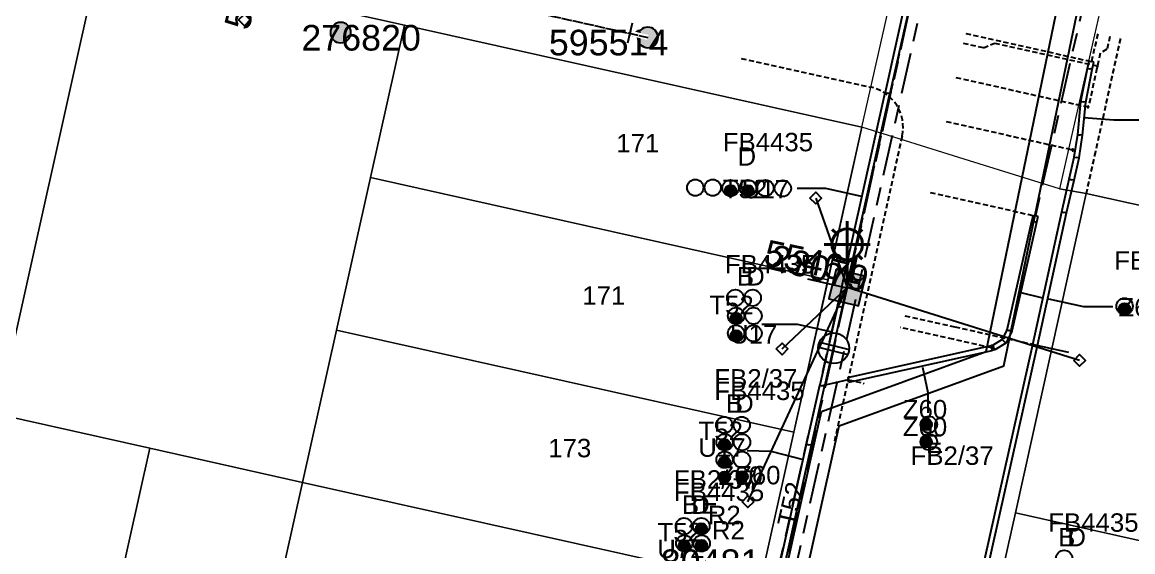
# Model space of a CAD drawing. Header units: metres. Extents: x 311347 to 316656, y 6252667 to 6255486.
# Drawn here: x 314136.4 to 314244.8, y 6254513.5 to 6254565.2 of the extents above; entities that cross this region are included whole.
import ezdxf
from ezdxf.enums import TextEntityAlignment as Align

# ---------------------------------------------------------------- set-up
doc = ezdxf.new("R2010")
doc.units = ezdxf.units.M
for name, pattern in [('Cable Exist OH', [1, 1, 0]), ('Cable Exist UG', [8.2, 4, -1.2, 1.8, -1.2]), ('DASHED', [0.75, 0.5, -0.25])]:
    doc.linetypes.add(name, pattern=pattern)
doc.layers.get('0').update_dxf_attribs({"color": 6})
for name, color, linetype in [('_User_HV_Exist', 7, 'Continuous'), ('Duct_SP_EXT', 7, 'Continuous'), ('Equip_HV_EXT', 7, 'Continuous'), ('Equip_LV_EXT', 7, 'Continuous'), ('Equip_SP_SL_EXT', 7, 'Continuous'), ('Mains_HV_EXT', 7, 'Continuous'), ('Mains_LV_EXT', 7, 'Continuous'), ('Mains_SL_EXT', 7, 'Continuous'), ('Services_SP_EXT', 7, 'Continuous'), ('SupportsOH_SP_TR_HV_LV_SL_EXT', 7, 'Continuous'), ('SupportsUG_SP_LV_SL_EXT', 7, 'Continuous'), ('Trench_SP_EXT', 7, 'Continuous')]:
    doc.layers.add(name, color=color, linetype=linetype)
for name, color, linetype, lineweight in [('Cadastre Buildings_SP_EXT', 9, 'Continuous', 5), ('Cadastre Land Parcels_SP_EXT', 9, 'Continuous', 5), ('Cadastre Roads_SP_EXT', 7, 'Continuous', 5)]:
    doc.layers.add(name, color=color, linetype=linetype, lineweight=lineweight)
doc.layers.add('UNKNOWN_FEATURES', color=1, linetype='DASHED', plot=False)
doc.styles.add('COLUMN_LABEL', font='arial.ttf')
doc.styles.add('iecARIAL', font='arial.ttf', dxfattribs={"height": 2})
doc.styles.add('POLE_LABEL', font='arial.ttf')
doc.styles.get("Standard").update_dxf_attribs({"font": 'arial.ttf'})
doc.styles.add('SWITCH_LABEL', font='arial.ttf', dxfattribs={"height": 2.5})
doc.linetypes.add('Cable P UG', pattern='A,6,-0.5,["P",Standard,S=1.7,R=0,X=0.5,Y=-1],-2.9', length=9.4)

# ---------------------------------------------------------------- blocks, each defined once
blk = doc.blocks.new('COLUMN_EXT')
blk.add_hatch(color=256).paths.add_polyline_path([(-1.49, 1.48), (-1.49, -1.49), (1.48, -1.49), (1.48, 1.48)])
blk.add_lwpolyline([(-1.49, -1.49), (1.48, -1.49), (1.48, 1.48), (-1.49, 1.48)], close=True)
for tag, height, style, flags, p in [('ASSET_NUM', 2.5, 'COLUMN_LABEL', 8, (2, 2)), ('STRUCTURE_PLANT_NUMBER', 0.2, 'POLE_LABEL', 9, (1.81, 0.03)), ('STREET_CODE', 0.2, 'COLUMN_LABEL', 9, (1.81, -0.2))]:
    blk.add_attdef(tag, text='', height=height, dxfattribs=dict(style=style, flags=flags)).set_placement(p, align=Align.MIDDLE_LEFT)
at = {"flags": 9}
for tag, p in [('COLUMN_TYPE', (1.81, -0.4)), ('OWNED_BY', (1.81, -0.6)), ('STATE', (1.81, -0.8)), ('USAGE', (1.81, -1)), ('STREETNAME', (1.81, -1.6)), ('SUBURB', (1.81, -1.8)), ('LEGEND', (1.81, -1.2)), ('LOCATION', (1.81, -1.4)), ('NOTES', (1.81, -2))]:
    blk.add_attdef(tag, text='', height=0.2, dxfattribs=at).set_placement(p, align=Align.MIDDLE_LEFT)
at = {"flags": 1}
blk.add_attdef('Z', (1.81, -2.35), '', height=0.2, dxfattribs=at)
blk = doc.blocks.new('DUCT_EXT')
blk.add_circle((0, 0.8), 0.8)
at = {"flags": 1}
blk.add_attdef('Z', (0, 0), '', height=0.2, dxfattribs=at)
at = {"flags": 9}
for tag, p in [('DUCT_CODE', (0, 0)), ('XSECT_TYPE', (0, -0.2)), ('STATE', (0, -0.6)), ('FB_REFERENCE', (0, -0.4)), ('NOTES', (0, -0.8))]:
    blk.add_attdef(tag, text='', height=0.2, dxfattribs=at).set_placement(p, align=Align.MIDDLE_LEFT)
blk = doc.blocks.new('SL_LANTERN_EXT')
at = {"lineweight": 40}
for p, q in [((-1.46, 5.68), (-1.06, 5.28)), ((0, 1.97), (0, 6.47)), ((1.46, 5.68), (1.06, 5.28)), ((-2.25, 4.22), (2.25, 4.22)), ((-1.46, 2.76), (-1.06, 3.16)), ((0, 0), (0, 2.72)), ((1.46, 2.76), (1.06, 3.16))]:
    blk.add_line(p, q, dxfattribs=at)
blk.add_circle((0, 4.22), 1.5, dxfattribs=at)
at = {"style": 'iecARIAL', "flags": 8}
blk.add_attdef('ASSET_NUM', (1.5, 1.5), '', height=2.5, dxfattribs=at)
for tag, p, height, flags in [('CONSTRUCTED_VOLTAGE', (0.98, -0.65), 0.2, 9), ('CONTROL_TYPE', (0.98, -0.85), 0.2, 9), ('LANTERN_PURPOSE', (0.98, -1.05), 0.2, 9), ('LANTERN_TYPE', (0.98, -1.25), 0.2, 9), ('LNUMBER', (2.18, -3.25), 2.5, 8), ('OPERATING_VOLTAGE', (0.98, -1.65), 0.2, 9), ('ORIENTATION', (0.98, -1.85), 0.2, 9), ('OWNED_BY', (0.98, -2.05), 0.2, 9), ('STATE', (0.98, -2.25), 0.2, 9), ('NO_PHASES', (0.98, -1.45), 0.2, 9), ('USAGE', (0.98, -2.45), 0.2, 9), ('CEXIST', (0.98, -2.65), 0.2, 9), ('CNEW', (0.98, -2.85), 0.2, 9), ('CNUMBER', (0.98, -3.05), 0.2, 9), ('CREMOVE', (0.98, -3.25), 0.2, 9), ('CREPLACE', (0.98, -3.45), 0.2, 9), ('LKINGHEIGHT', (0.98, -3.65), 0.2, 9), ('LBRACKET', (0.98, -3.85), 0.2, 9), ('LBRACKETVOCAB', (0.98, -4.05), 0.2, 9), ('LCATEGORY', (0.98, -4.25), 0.2, 9), ('LCHARGE1', (0.98, -4.45), 0.2, 9), ('LCHARGE1PERCENT', (0.98, -4.65), 0.2, 9), ('LCHARGE2', (0.98, -4.85), 0.2, 9), ('LCHARGE2PERCENT', (0.98, -5.05), 0.2, 9), ('LCHARGE3', (0.98, -5.25), 0.2, 9), ('LCHARGE3PERCENT', (0.98, -5.45), 0.2, 9), ('LEXIST', (0.98, -5.65), 0.2, 9), ('LLAMP', (0.98, -5.85), 0.2, 9), ('LLAMPVOCAB', (0.98, -6.05), 0.2, 9), ('LMAST', (0.98, -6.25), 0.2, 9), ('LMASTVOCAB', (0.98, -6.45), 0.2, 9), ('LNEW', (0.98, -6.65), 0.2, 9), ('LANTNUMBER', (0.98, -6.85), 0.2, 9), ('LOUTREACH', (0.98, -7.25), 0.2, 9), ('LOUTREACHVOCAB', (0.98, -7.45), 0.2, 9), ('LRATECODE', (0.98, -7.65), 0.2, 9), ('LREMOVE', (0.98, -7.85), 0.2, 9), ('LREPLACE', (0.98, -8.05), 0.2, 9), ('LTYPE', (0.98, -8.25), 0.2, 9), ('LTYPEVOCAB', (0.98, -8.45), 0.2, 9), ('LEGEND', (0.98, -8.65), 0.2, 9), ('LOCATION', (0.98, -8.85), 0.2, 9), ('STREETNAME', (0.98, -9.25), 0.2, 9), ('SUBURB', (0.98, -9.45), 0.2, 1), ('NOTES', (0.98, -9.05), 0.2, 9)]:
    blk.add_attdef(tag, p, '', height=height, dxfattribs=dict(flags=flags))
blk = doc.blocks.new('CCP_EXT')
at = {"flags": 9}
for tag, p in [('STATE', (0, -1.8)), ('LEGEND', (0, -1.4)), ('LIFE_SUPPORT', (0, -1.6)), ('NOTES', (0, -2))]:
    blk.add_attdef(tag, text='', height=0.2, dxfattribs=at).set_placement(p, align=Align.MIDDLE_LEFT)
blk.add_wipeout([(0, 0.57), (0.57, 0), (0, -0.57), (-0.57, 0)])
blk.add_lwpolyline([(-0.57, 0), (0, 0.57), (0.57, 0), (0, -0.57), (-0.57, 0)])
at = {"flags": 1}
blk.add_attdef('Z', (0, 0), '', height=0.2, dxfattribs=at)
at = {"flags": 9}
for tag, p in [('CCP_TYPE', (0, 0)), ('CONSTRUCTED_VOLTAGE', (0, -0.2)), ('OPERATING_VOLTAGE', (0, -0.6)), ('ORIENTATION', (0, -0.8)), ('OWNED_BY', (0, -1)), ('NO_PHASES', (0, -0.4)), ('USAGE', (0, -1.2))]:
    blk.add_attdef(tag, text='', height=0.2, dxfattribs=at).set_placement(p, align=Align.MIDDLE_LEFT)
blk = doc.blocks.new('POLE_EXT')
blk.add_hatch(color=256).paths.add_polyline_path([(-1, 0, 1), (1, 0, 1)])
blk.add_lwpolyline([(-1, 0, 1), (1, 0, 1)], format="xyb", close=True)
for tag, height, flags, p in [('pNumber', 2.5, 8, (-17.84, 2.07)), ('OWNED_BY', 0.2, 9, (1.35, -0.4)), ('SPECIAL_USE', 0.2, 9, (1.35, -0.8)), ('STATE', 0.2, 9, (1.35, -1)), ('PARENT', 0.2, 9, (1.35, -0.6)), ('cLV', 0.2, 9, (1.35, -1.4)), ('hDepth', 0.2, 9, (1.35, -1.6)), ('hDia', 0.2, 9, (1.35, -1.8)), ('cHV', 0.2, 9, (1.35, -2)), ('USAGE', 0.2, 9, (1.35, -1.2)), ('LBRACKET', 0.2, 9, (1.35, -2.2)), ('LExisting', 0.2, 9, (1.35, -2.4)), ('LANTNUMBER', 0.2, 9, (1.35, -2.6)), ('LOther', 0.2, 9, (1.35, -2.8)), ('LRemove', 0.2, 9, (1.35, -3)), ('LEGEND', 0.2, 9, (1.35, -3.2)), ('cLinedev', 0.2, 9, (1.35, -3.4)), ('pExisting', 0.2, 9, (1.35, -3.8)), ('pFooting', 0.2, 9, (1.35, -4.4)), ('LOCATION', 0.2, 9, (1.35, -3.6)), ('PFNUMBER', 0.2, 9, (1.35, -4)), ('NEWPFNUMBER', 0.2, 9, (1.35, -4.2)), ('pNew', 0.2, 9, (1.35, -4.6)), ('pRelocate', 0.2, 9, (1.35, -5)), ('pRemove', 0.2, 9, (1.35, -5.2)), ('pReplace', 0.2, 9, (1.35, -5.4)), ('pStay', 0.2, 9, (1.35, -5.6)), ('pType', 0.2, 9, (1.35, -5.8)), ('cspan', 0.2, 9, (1.35, -6)), ('STREETNAME', 0.2, 9, (1.35, -6.2)), ('SUBURB', 0.2, 9, (1.35, -6.4)), ('NOTES', 0.2, 9, (1.35, -6.6)), ('OPERATED_BY', 0.2, 9, (1.36, -7.01)), ('MAINTAINED_BY', 0.2, 9, (1.36, -6.81))]:
    blk.add_attdef(tag, text='', height=height, dxfattribs=dict(flags=flags)).set_placement(p, align=Align.MIDDLE_LEFT)
at = {"style": 'POLE_LABEL'}
for tag, height, flags, p in [('ASSET_NUM', 2.5, 8, (2, 2)), ('STRUCTURE_PLANT_NUMBER', 0.2, 9, (1.35, 0.03)), ('STREET_CODE', 0.2, 9, (1.35, -0.2))]:
    blk.add_attdef(tag, text='', height=height, dxfattribs=dict(at, flags=flags)).set_placement(p, align=Align.MIDDLE_LEFT)
at = {"flags": 1}
blk.add_attdef('Z', (1.35, -7.33), '', height=0.2, dxfattribs=at)
blk = doc.blocks.new('LV_UG_LINKS_CLOSED_EXT')
blk.add_wipeout([(-1.06, 1.06), (-1.18, 0.92), (-1.29, 0.76), (-1.37, 0.59), (-1.43, 0.42), (-1.48, 0.23), (-1.49, 0.05), (-1.49, -0.14), (-1.46, -0.33), (-1.41, -0.51), (-1.33, -0.68), (-1.24, -0.84), (-1.12, -0.99), (-0.99, -1.12), (-0.84, -1.24), (-0.68, -1.33), (-0.51, -1.41), (-0.33, -1.46), (-0.14, -1.49), (0.05, -1.49), (0.23, -1.48), (0.42, -1.43), (0.59, -1.37), (0.76, -1.29), (0.92, -1.18), (1.06, -1.06), (1.18, -0.92), (1.29, -0.76), (1.37, -0.59), (1.43, -0.42), (1.48, -0.23), (1.49, -0.05), (1.49, 0.14), (1.46, 0.33), (1.41, 0.51), (1.33, 0.68), (1.24, 0.84), (1.12, 0.99), (0.99, 1.12), (0.84, 1.24), (0.68, 1.33), (0.51, 1.41), (0.33, 1.46), (0.14, 1.49), (-0.05, 1.49), (-0.23, 1.48), (-0.42, 1.43), (-0.59, 1.37), (-0.76, 1.29), (-0.92, 1.18)])
for p, q in [((-0.25, -1.48), (-0.25, 1.48)), ((0.25, -1.48), (0.25, 1.48))]:
    blk.add_line(p, q)
blk.add_circle((0, 0), 1.5)
at = {"flags": 9}
for tag, p in [('ACTUAL_STATUS', (0, 0)), ('CONSTRUCTED_VOLTAGE', (0, -0.2)), ('OPERATING_VOLTAGE', (0, -0.6)), ('ORIENTATION', (0, -0.8)), ('STATE', (0, -1)), ('NO_PHASES', (0, -0.4)), ('SWITCH_TYPE', (0, -1.2)), ('USAGE', (0, -1.4)), ('NOTES', (0, -1.6))]:
    blk.add_attdef(tag, text='', height=0.2, dxfattribs=at).set_placement(p, align=Align.MIDDLE_LEFT)
at = {"flags": 1}
blk.add_attdef('Z', (0, 0), '', height=0.2, dxfattribs=at)
blk = doc.blocks.new('SWG_HOLEC_SU_EXT')
blk.add_line((1.8, -2), (5.8, -2))
for points in [[(1, 0), (0, 0)], [(6.6, 0), (7.6, 0)]]:
    blk.add_lwpolyline(points)
for points in [[(1.8, -0.8, 1), (1.8, 0.8, 1)], [(5.8, -0.8, 1), (5.8, 0.8, 1)]]:
    blk.add_lwpolyline(points, format="xyb", close=True)
at = {"style": 'SWITCH_LABEL', "flags": 8}
blk.add_attdef('ASSET_NUM', text='', height=2.5, rotation=179.9544, dxfattribs=at).set_placement((-2.4, 0), align=Align.MIDDLE_LEFT)
at = {"flags": 1}
blk.add_attdef('Z', (0, 0), '', height=0.2, dxfattribs=at)
at = {"flags": 9}
for tag, p in [('ACTUAL_STATUS', (0, -0.4)), ('CONSTRUCTED_VOLTAGE', (0, -0.6)), ('OPERATING_VOLTAGE', (0, -1)), ('NO_PHASES', (0, -0.8)), ('ORIENTATION', (0, -1.2)), ('OWNED_BY', (0, -1.4)), ('STATE', (0, -1.8)), ('SWITCH_TYPE', (0, -2)), ('PARENT', (0, -1.6)), ('USAGE', (0, -2.2)), ('STREETNAME', (0, -2.6)), ('SUBURB', (0, -2.8)), ('LOCATION', (0, -2.4)), ('NOTES', (0, -3))]:
    blk.add_attdef(tag, text='', height=0.2, dxfattribs=at).set_placement(p, align=Align.MIDDLE_LEFT)
at = {"style": 'SWITCH_LABEL', "flags": 9}
blk.add_attdef('STREET_CODE', text='', height=0.2, dxfattribs=at).set_placement((0, -0.2), align=Align.MIDDLE_LEFT)
blk = doc.blocks.new('End Shackle_EXT')
at = {"flags": 9}
for tag, p in [('OWNED_BY', (0, -1)), ('STATE', (0, -1.2)), ('USAGE', (0, -1.4)), ('NOTES', (0, -1.6))]:
    blk.add_attdef(tag, text='', height=0.2, dxfattribs=at).set_placement(p, align=Align.MIDDLE_LEFT)
blk.add_wipeout([(0, 0.25), (1.81, 0.25), (1.82, -0.25), (0, -0.25)])
blk.add_line((1.81, -1), (1.81, 1))
at = {"flags": 1}
blk.add_attdef('Z', (0, 0), '', height=0.2, dxfattribs=at)
at = {"flags": 9}
for tag, p in [('CONNECTOR_TYPE', (0, 0)), ('CONSTRUCTED_VOLTAGE', (0, -0.2)), ('OPERATING_VOLTAGE', (0, -0.6)), ('ORIENTATION', (0, -0.8)), ('NO_PHASES', (0, -0.4))]:
    blk.add_attdef(tag, text='', height=0.2, dxfattribs=at).set_placement(p, align=Align.MIDDLE_LEFT)
blk = doc.blocks.new('CABLE_LARGE_EXT')
h = blk.add_hatch(color=256)
edge = h.paths.add_edge_path()
edge.add_arc((0, 0.55), 0.55, 0, 360)
blk.add_circle((0, 0.55), 0.55)
at = {"flags": 1}
blk.add_attdef('Z', (0, 0), '', height=0.2, dxfattribs=at)
at = {"flags": 9}
for tag, p in [('COND_CODE', (0, 0)), ('STATE', (0, -0.4)), ('XSECT_SIZE', (0, -0.6)), ('FB_REFERENCE', (0, -0.2)), ('NOTES', (0, -0.8))]:
    blk.add_attdef(tag, text='', height=0.2, dxfattribs=at).set_placement(p, align=Align.MIDDLE_LEFT)

msp = doc.modelspace()

# ---------------------------------------------------------------- linework, layer by layer
at = {"layer": 'Cadastre Land Parcels_SP_EXT', "linetype": 'Continuous'}
for points in [[(314323.42, 6254530.12), (314341.64, 6254611.54), (314256.12, 6254630.62), (314242.32, 6254569.74), (314237.6, 6254548.94), (314240.21, 6254548.49), (314297.4, 6254535.87), (314323.42, 6254530.12)], [(314143.99, 6254571.58), (314114.25, 6254578.23), (314104.29, 6254533.62), (314119.17, 6254530.3), (314134.03, 6254526.96), (314143.99, 6254571.58)], [(314218.35, 6254554.97), (314173.74, 6254564.92), (314170.42, 6254550.05), (314215.03, 6254540.09), (314218.35, 6254554.97)], [(314215.03, 6254540.09), (314170.42, 6254550.05), (314167.1, 6254535.18), (314211.71, 6254525.22), (314215.03, 6254540.09)], [(314297.4, 6254535.87), (314240.21, 6254548.49), (314233.31, 6254517.35), (314290.45, 6254504.54), (314297.4, 6254535.87)], [(314211.71, 6254525.22), (314167.1, 6254535.18), (314163.78, 6254520.31), (314208.39, 6254510.35), (314211.71, 6254525.22)], [(314148.9, 6254523.64), (314134.03, 6254526.96), (314124.07, 6254482.34), (314138.94, 6254479.02), (314148.9, 6254523.64)], [(314163.78, 6254520.31), (314148.9, 6254523.64), (314138.94, 6254479.02), (314153.82, 6254475.68), (314157.14, 6254490.56), (314160.46, 6254505.43), (314163.78, 6254520.31)], [(314290.45, 6254504.54), (314233.31, 6254517.35), (314226.23, 6254485.71), (314283.43, 6254472.77), (314290.45, 6254504.54)]]:
    msp.add_lwpolyline(points, close=True, dxfattribs=at)
at = {"layer": 'Duct_SP_EXT'}
for p, q in [((314223.79, 6254572.62), (314220.6, 6254558.35)), ((314224.26, 6254572.52), (314221.07, 6254558.25)), ((314240.34, 6254560.7), (314240.5, 6254561.43)), ((314240.5, 6254561.43), (314240.73, 6254561.38)), ((314240.97, 6254561.33), (314240.73, 6254561.38)), ((314240.81, 6254560.6), (314240.97, 6254561.33)), ((314239.69, 6254557.49), (314240.34, 6254560.7)), ((314240.17, 6254557.42), (314240.81, 6254560.6)), ((314240.34, 6254560.7), (314240.34, 6254560.7)), ((314240.34, 6254560.7), (314240.57, 6254560.65)), ((314240.34, 6254560.7), (314240.57, 6254560.65)), ((314240.81, 6254560.6), (314240.57, 6254560.65)), ((314240.81, 6254560.6), (314240.57, 6254560.65)), ((314240.81, 6254560.6), (314240.81, 6254560.6)), ((314216.38, 6254539.4), (314220.6, 6254558.35)), ((314216.84, 6254539.29), (314221.07, 6254558.25)), ((314220.6, 6254558.35), (314220.84, 6254558.3)), ((314220.6, 6254558.35), (314220.84, 6254558.3)), ((314221.07, 6254558.25), (314220.84, 6254558.3)), ((314221.07, 6254558.25), (314220.84, 6254558.3)), ((314239.39, 6254554.24), (314239.69, 6254557.49)), ((314239.69, 6254557.49), (314239.93, 6254557.46)), ((314239.87, 6254554.18), (314240.17, 6254557.42)), ((314240.17, 6254557.42), (314239.93, 6254557.46)), ((314239.05, 6254552.06), (314239.39, 6254554.25)), ((314239.39, 6254554.25), (314239.39, 6254554.24)), ((314239.39, 6254554.25), (314239.63, 6254554.21)), ((314239.39, 6254554.24), (314239.63, 6254554.21)), ((314239.52, 6254551.97), (314239.87, 6254554.18)), ((314239.87, 6254554.18), (314239.63, 6254554.21)), ((314239.87, 6254554.18), (314239.63, 6254554.21)), ((314239.87, 6254554.18), (314239.87, 6254554.18)), ((314238.56, 6254549.9), (314239.05, 6254552.06)), ((314239.03, 6254549.8), (314239.52, 6254551.97)), ((314239.05, 6254552.06), (314239.29, 6254552.02)), ((314239.52, 6254551.97), (314239.29, 6254552.02)), ((314237.83, 6254546.7), (314238.56, 6254549.9)), ((314238.29, 6254546.6), (314239.03, 6254549.8)), ((314238.56, 6254549.9), (314238.56, 6254549.9)), ((314238.56, 6254549.9), (314238.8, 6254549.85)), ((314238.56, 6254549.9), (314238.8, 6254549.85)), ((314239.03, 6254549.8), (314238.8, 6254549.85)), ((314239.03, 6254549.8), (314238.8, 6254549.85)), ((314239.03, 6254549.8), (314239.03, 6254549.8)), ((314235, 6254533.76), (314237.83, 6254546.7)), ((314237.83, 6254546.7), (314238.06, 6254546.65)), ((314234.89, 6254545.78), (314232.49, 6254535.17)), ((314235.36, 6254545.67), (314232.96, 6254535.07)), ((314235.03, 6254546.36), (314234.89, 6254545.78)), ((314234.89, 6254545.78), (314235.13, 6254545.73)), ((314235.03, 6254546.36), (314235.26, 6254546.31)), ((314235.36, 6254545.67), (314235.13, 6254545.73)), ((314235.49, 6254546.26), (314235.26, 6254546.31)), ((314235.49, 6254546.26), (314235.36, 6254545.67)), ((314235.47, 6254533.66), (314238.29, 6254546.6)), ((314238.29, 6254546.6), (314238.06, 6254546.65)), ((314216.38, 6254539.4), (314215.95, 6254537.48)), ((314216.38, 6254539.4), (314216.61, 6254539.34)), ((314216.38, 6254539.4), (314216.61, 6254539.34)), ((314216.84, 6254539.29), (314216.42, 6254537.38)), ((314216.84, 6254539.29), (314216.61, 6254539.34)), ((314216.84, 6254539.29), (314216.61, 6254539.34)), ((314215.95, 6254537.48), (314216.18, 6254537.43)), ((314216.42, 6254537.38), (314216.18, 6254537.43)), ((314232.49, 6254535.2), (314232.01, 6254534.25)), ((314232.95, 6254535.04), (314232.37, 6254533.91)), ((314232.49, 6254535.17), (314232.49, 6254535.2)), ((314232.49, 6254535.2), (314232.72, 6254535.12)), ((314232.49, 6254535.17), (314232.72, 6254535.12)), ((314232.96, 6254535.07), (314232.72, 6254535.12)), ((314232.95, 6254535.04), (314232.72, 6254535.12)), ((314232.96, 6254535.07), (314232.95, 6254535.04)), ((314227.61, 6254500.78), (314235, 6254533.76)), ((314231.1, 6254533.69), (314230.95, 6254533.66)), ((314232.01, 6254534.25), (314231.07, 6254533.67)), ((314231.07, 6254533.67), (314231.1, 6254533.69)), ((314231.07, 6254533.67), (314231.19, 6254533.47)), ((314231.1, 6254533.69), (314231.19, 6254533.47)), ((314232.37, 6254533.91), (314231.32, 6254533.26)), ((314232.01, 6254534.25), (314232.19, 6254534.08)), ((314232.37, 6254533.91), (314232.19, 6254534.08)), ((314235, 6254533.76), (314235.23, 6254533.71)), ((314235, 6254533.76), (314235.23, 6254533.71)), ((314235.47, 6254533.66), (314235.23, 6254533.71)), ((314235.47, 6254533.66), (314235.23, 6254533.71)), ((314228.08, 6254500.68), (314235.47, 6254533.66)), ((314230.95, 6254533.66), (314231.01, 6254533.43)), ((314230.95, 6254533.66), (314231.01, 6254533.43)), ((314231.06, 6254533.19), (314231.01, 6254533.43)), ((314231.06, 6254533.19), (314231.01, 6254533.43)), ((314231.28, 6254533.24), (314231.06, 6254533.19)), ((314231.32, 6254533.26), (314231.19, 6254533.47)), ((314231.28, 6254533.24), (314231.19, 6254533.47)), ((314231.32, 6254533.26), (314231.28, 6254533.24)), ((314216.96, 6254530.56), (314217.01, 6254530.32)), ((314212.95, 6254524.04), (314214.23, 6254529.79)), ((314213.41, 6254523.93), (314214.7, 6254529.68)), ((314214.23, 6254529.79), (314214.46, 6254529.73)), ((314214.23, 6254529.79), (314214.46, 6254529.73)), ((314214.7, 6254529.68), (314214.46, 6254529.73)), ((314214.7, 6254529.68), (314214.46, 6254529.73)), ((314217.06, 6254530.09), (314217.01, 6254530.32)), ((314209.72, 6254509.59), (314212.95, 6254524.04)), ((314210.19, 6254509.49), (314213.41, 6254523.93)), ((314212.95, 6254524.04), (314213.18, 6254523.98)), ((314213.41, 6254523.93), (314213.18, 6254523.98))]:
    msp.add_line(p, q, dxfattribs=at)
for points in [[(314245.52, 6254555.65), (314242.9, 6254555.65), (314240, 6254555.9)], [(314212.04, 6254549.01), (314214.8, 6254549.01), (314218.26, 6254548.23)], [(314235.98, 6254538.29), (314233.86, 6254538.82)], [(314242.81, 6254537.45), (314240, 6254537.45), (314236.56, 6254538.18)], [(314208.59, 6254535.75), (314212.03, 6254535.75), (314215.28, 6254535.03)], [(314224.81, 6254527.09), (314224.81, 6254529.04), (314224.27, 6254531.53)], [(314207.16, 6254523.41), (314209.47, 6254523.37), (314212.62, 6254522.54)]]:
    msp.add_lwpolyline(points, dxfattribs=at)
at = {"layer": 'Mains_LV_EXT', "linetype": 'Cable Exist UG'}
msp.add_lwpolyline([(314216.91, 6254539.32), (314227, 6254584.52)], dxfattribs=at)
at = {"layer": 'Mains_SL_EXT', "linetype": 'Cable Exist UG'}
msp.add_lwpolyline([(314228.33, 6254590.44), (314216.91, 6254539.32)], dxfattribs=at)
at = {"layer": 'Trench_SP_EXT', "linetype": 'Cable Exist UG'}
for points in [[(314258.58, 6254649.14), (314235.26, 6254546.31)], [(314216.61, 6254539.34), (314213.08, 6254540.13)], [(314217.01, 6254530.32), (314214.46, 6254529.73)]]:
    msp.add_lwpolyline(points, dxfattribs=at)
at = {"layer": 'UNKNOWN_FEATURES'}
for points in [[(314228.47, 6254564.12), (314240.73, 6254561.38)], [(314241.34, 6254564.07), (314240.73, 6254561.38)], [(314228.21, 6254563.18), (314230.2, 6254562.73), (314231.28, 6254563.18), (314241.13, 6254560.98)], [(314243.55, 6254563.64), (314241.11, 6254552.59), (314240.21, 6254548.49)], [(314242.52, 6254563.83), (314242.24, 6254562.57), (314241.59, 6254562.19), (314240.48, 6254557.15)], [(314227.51, 6254559.82), (314240.24, 6254556.98)], [(314226.55, 6254555.53), (314238.76, 6254552.8)], [(314225, 6254548.6), (314230.13, 6254547.46), (314235.26, 6254546.31)], [(314235.23, 6254533.71), (314227.44, 6254535.45), (314222.32, 6254536.6)], [(314231.01, 6254533.43), (314227.24, 6254534.27), (314222.06, 6254535.43)], [(314217.01, 6254530.32), (314218.55, 6254529.97)]]:
    msp.add_lwpolyline(points, dxfattribs=at)
for points in [[(314241.33, 6254560.95, -1.553619), (314241.24, 6254560.88), (314241.24, 6254560.88, -1.146907), (314241.31, 6254560.96)], [(314240.38, 6254557.01, -2.030125), (314240.34, 6254556.91), (314240.34, 6254556.91, -0.533182), (314240.36, 6254557)], [(314238.89, 6254552.82, -2.29029), (314238.84, 6254552.71), (314238.84, 6254552.71, -1.464152), (314238.91, 6254552.77)]]:
    msp.add_lwpolyline(points, format="xyb", dxfattribs=at)

# ---------------------------------------------------------------- block references
at = {"layer": 'Duct_SP_EXT'}
for name, p in [('DUCT_EXT', (314202.09, 6254548.27)), ('DUCT_EXT', (314203.79, 6254548.27)), ('DUCT_EXT', (314205.53, 6254548.23)), ('CABLE_LARGE_EXT', (314205.53, 6254548.23)), ('DUCT_EXT', (314207.23, 6254548.23)), ('CABLE_LARGE_EXT', (314207.23, 6254548.23)), ('DUCT_EXT', (314208.93, 6254548.23)), ('DUCT_EXT', (314210.63, 6254548.2)), ('DUCT_EXT', (314206, 6254537.52)), ('DUCT_EXT', (314207.7, 6254537.52)), ('DUCT_EXT', (314243.96, 6254536.7)), ('DUCT_EXT', (314206.07, 6254535.76)), ('DUCT_EXT', (314207.77, 6254535.76)), ('CABLE_LARGE_EXT', (314243.96, 6254536.7)), ('CABLE_LARGE_EXT', (314206.07, 6254535.76)), ('DUCT_EXT', (314206.07, 6254534.06)), ('CABLE_LARGE_EXT', (314206.07, 6254534.06)), ('DUCT_EXT', (314207.77, 6254534.06)), ('DUCT_EXT', (314204.92, 6254525.11)), ('DUCT_EXT', (314206.62, 6254525.11)), ('DUCT_EXT', (314204.95, 6254523.43)), ('DUCT_EXT', (314206.65, 6254523.43)), ('CABLE_LARGE_EXT', (314204.95, 6254523.43)), ('DUCT_EXT', (314204.95, 6254521.73)), ('DUCT_EXT', (314206.65, 6254521.73)), ('CABLE_LARGE_EXT', (314204.95, 6254521.73)), ('CABLE_LARGE_EXT', (314204.95, 6254520.27)), ('CABLE_LARGE_EXT', (314206.67, 6254520.32)), ('DUCT_EXT', (314200.98, 6254515.24)), ('DUCT_EXT', (314202.68, 6254515.24)), ('CABLE_LARGE_EXT', (314202.68, 6254515.24)), ('DUCT_EXT', (314201.01, 6254513.56)), ('CABLE_LARGE_EXT', (314201.01, 6254513.56)), ('DUCT_EXT', (314202.71, 6254513.56)), ('CABLE_LARGE_EXT', (314202.71, 6254513.61)), ('DUCT_EXT', (314238.07, 6254512.09))]:
    msp.add_blockref(name, p, dxfattribs=at)
at = {"layer": 'Duct_SP_EXT', "rotation": 269.9999999999998}
for name, p in [('DUCT_EXT', (314224.07, 6254525.96)), ('CABLE_LARGE_EXT', (314224.07, 6254525.96)), ('DUCT_EXT', (314224.07, 6254524.26)), ('CABLE_LARGE_EXT', (314224.07, 6254524.26))]:
    msp.add_blockref(name, p, dxfattribs=at)
at = {"layer": 'Equip_HV_EXT'}
ref = msp.add_blockref('SWG_HOLEC_SU_EXT', (314205.98, 6254509.27), dxfattribs=dict(at, rotation=167.4382256983917))
ref.add_attrib('ASSET_NUM', '80481', dxfattribs={"layer": '0', "height": 2.5, "style": 'SWITCH_LABEL'}).set_placement((314203.58, 6254510.52), align=Align.BOTTOM_CENTER)
at = {"layer": 'Equip_SP_SL_EXT'}
ref = msp.add_blockref('SL_LANTERN_EXT', (314160.07, 6254572.09), dxfattribs=at)
ref.add_attrib('ASSET_NUM', '54677', dxfattribs={"layer": '0', "height": 2.5, "rotation": 76.3305, "style": 'iecARIAL'}).set_placement((314161.57, 6254573.59), align=Align.BOTTOM_RIGHT)
ref = msp.add_blockref('SL_LANTERN_EXT', (314216.91, 6254539.32), dxfattribs=at)
ref.add_attrib('ASSET_NUM', '55461', dxfattribs={"layer": '0', "height": 2.5, "rotation": 348.2471, "style": 'iecARIAL'}).set_placement((314218.41, 6254540.82), align=Align.MIDDLE_RIGHT)
at = {"layer": 'SupportsOH_SP_TR_HV_LV_SL_EXT'}
ref = msp.add_blockref('POLE_EXT', (314167.5, 6254564.2), dxfattribs=at)
ref.add_attrib('ASSET_NUM', '276820', dxfattribs={"layer": '0', "height": 2.5, "style": 'POLE_LABEL'}).set_placement((314169.5, 6254564.95), align=Align.TOP_CENTER)
ref = msp.add_blockref('POLE_EXT', (314197.46, 6254563.73), dxfattribs=at)
ref.add_attrib('ASSET_NUM', '595514', dxfattribs={"layer": '0', "height": 2.5, "style": 'POLE_LABEL'}).set_placement((314199.46, 6254564.48), align=Align.TOP_RIGHT)
at = {"layer": 'SupportsUG_SP_LV_SL_EXT'}
ref = msp.add_blockref('COLUMN_EXT', (314216.91, 6254539.32), dxfattribs=dict(at, rotation=256.2574604866147))
ref.add_attrib('ASSET_NUM', '23079', dxfattribs={"layer": '0', "height": 2.5, "rotation": 346.2937, "style": 'COLUMN_LABEL'}).set_placement((314218.91, 6254540.07), align=Align.MIDDLE_RIGHT)

# ---------------------------------------------------------------- texts
at = {"layer": 'Cadastre Land Parcels_SP_EXT'}
for s, p in [('171', (314194.39, 6254552.51)), ('171', (314191.07, 6254537.64)), ('173', (314187.75, 6254522.76))]:
    msp.add_text(s, height=1.8, dxfattribs=at).set_placement(p)
at = {"layer": 'Duct_SP_EXT'}
for s, p in [('FB4435', (314204.77, 6254552.62)), ('D', (314206.21, 6254551.22)), ('T52', (314204.77, 6254548.04)), ('U17', (314206.63, 6254548.03)), ('FB4435', (314204.98, 6254540.7)), ('FB9735', (314242.95, 6254541.06)), ('B', (314206.15, 6254539.52)), ('D', (314207.05, 6254539.52)), ('T52', (314203.46, 6254536.72)), ('Z60', (314243.36, 6254536.5)), ('FB2/37', (314203.95, 6254529.56)), ('FB4435', (314203.95, 6254528.35)), ('B', (314205.07, 6254527.11)), ('D', (314205.97, 6254527.11)), ('Z60', (314222.33, 6254526.55)), ('T52', (314202.41, 6254524.44)), ('Z60', (314222.33, 6254524.83)), ('U17', (314202.38, 6254522.81)), ('E', (314224.57, 6254523.17)), ('FB2/37', (314223.09, 6254522.02)), ('Z60', (314204.35, 6254520.07)), ('Z60', (314206.07, 6254520.12)), ('FB2/37', (314200.01, 6254519.7)), ('FB4435', (314200.01, 6254518.49)), ('B', (314200.79, 6254517.24)), ('D', (314201.69, 6254517.24)), ('E', (314202.65, 6254517.26)), ('T52', (314198.41, 6254514.56)), ('R2', (314203.71, 6254514.75)), ('FB4435', (314236.52, 6254515.49)), ('B', (314237.48, 6254514.07)), ('D', (314238.38, 6254514.07)), ('U72', (314198.38, 6254512.93))]:
    msp.add_text(s, height=1.8, dxfattribs=at).set_placement(p)
at = {"layer": 'Mains_LV_EXT'}
msp.add_text('T52', height=1.8, rotation=77.1873, dxfattribs=at).set_placement((314211.82, 6254515.88))

# ---------------------------------------------------------------- next in the draw order: block references
at = {"layer": 'Services_SP_EXT'}
for p in [(314158.12, 6254565.44), (314213.84, 6254548.05), (314210.55, 6254533.34), (314239.57, 6254532.22), (314207.22, 6254518.42)]:
    msp.add_blockref('CCP_EXT', p, dxfattribs=at)

# ---------------------------------------------------------------- next in the draw order: linework, layer by layer
at = {"layer": '_User_HV_Exist', "linetype": 'Cable P UG'}
for points in [[(314167.32, 6254314.98), (314184.74, 6254391.77), (314184.74, 6254391.77), (314186.75, 6254400.65), (314190.07, 6254415.57), (314193.35, 6254430.4), (314196.71, 6254444.88), (314201.55, 6254469.68), (314201.55, 6254469.68), (314203.89, 6254480.16), (314207.21, 6254495.04), (314210.53, 6254509.91), (314213.85, 6254524.79), (314214.39, 6254527.22), (314230.46, 6254533.07), (314230.46, 6254533.07), (314238.24, 6254570.67), (314238.24, 6254570.67), (314252.04, 6254631.55), (314255.76, 6254648.09), (314277.12, 6254742.96), (314277.12, 6254742.96), (314280.09, 6254756.18), (314298.25, 6254836.85)], [(314166.53, 6254314.27), (314169.21, 6254314.29), (314186.69, 6254391.32), (314188.7, 6254400.22), (314192.02, 6254415.13), (314195.3, 6254429.96), (314198.67, 6254444.46), (314203.5, 6254469.27), (314205.84, 6254479.73), (314209.16, 6254494.6), (314212.48, 6254509.48), (314215.8, 6254524.35), (314216.13, 6254525.84), (314232.2, 6254531.69), (314240.19, 6254570.25), (314253.99, 6254631.11), (314257.72, 6254647.65), (314279.07, 6254742.52), (314282.05, 6254755.74), (314299.88, 6254834.96)]]:
    msp.add_lwpolyline(points, dxfattribs=at)
at = {"layer": 'Cadastre Buildings_SP_EXT', "linetype": 'Continuous'}
for points in [[(314173.74, 6254564.92), (314158.86, 6254568.25), (314143.99, 6254571.58), (314134.03, 6254526.96), (314148.9, 6254523.64), (314163.78, 6254520.31), (314167.1, 6254535.18), (314170.42, 6254550.05), (314173.74, 6254564.92)], [(314199.41, 6254470.12), (314201.75, 6254480.6), (314205.07, 6254495.47), (314208.39, 6254510.35), (314163.78, 6254520.31), (314160.46, 6254505.43), (314157.14, 6254490.56), (314154.14, 6254477.14), (314195.83, 6254467.84), (314199.41, 6254470.12)]]:
    msp.add_lwpolyline(points, close=True, dxfattribs=at)
at = {"layer": 'Cadastre Roads_SP_EXT', "linetype": 'Continuous'}
msp.add_lwpolyline([(314114.25, 6254578.23), (314143.99, 6254571.58), (314158.86, 6254568.25), (314173.74, 6254564.92), (314218.35, 6254554.97), (314220.57, 6254564.9), (314222.74, 6254574.6), (314185.86, 6254582.82), (314170.99, 6254586.17), (314141.24, 6254592.81), (314111.5, 6254599.46)], dxfattribs=at)
msp.add_lwpolyline([(314223.56, 6254473.55), (314226.23, 6254485.71), (314233.31, 6254517.35), (314240.21, 6254548.49), (314237.6, 6254548.94), (314228.32, 6254551.85), (314218.35, 6254554.97), (314215.04, 6254540.09), (314211.71, 6254525.22), (314208.39, 6254510.35), (314205.07, 6254495.47), (314201.75, 6254480.6), (314199.41, 6254470.12), (314223.68, 6254467.06), (314223.56, 6254473.55)], close=True, dxfattribs=at)
at = {"layer": 'Services_SP_EXT'}
msp.add_lwpolyline([(314213.84, 6254548.05), (314216.91, 6254539.32)], dxfattribs=at)
at = {"layer": 'Trench_SP_EXT', "linetype": 'Cable Exist UG'}
msp.add_lwpolyline([(314238.51, 6254532.98), (314235.23, 6254533.71)], dxfattribs=at)
at = {"layer": 'UNKNOWN_FEATURES'}
msp.add_lwpolyline([(314206.57, 6254561.69), (314219.24, 6254558.87), (314219.24, 6254558.87, -0.41419), (314222.26, 6254554.11), (314222.26, 6254554.11), (314215.67, 6254524.32)], format="xyb", dxfattribs=at)

# ---------------------------------------------------------------- next in the draw order: texts
at = {"layer": 'Duct_SP_EXT'}
for s, p in [('U17', (314205.47, 6254533.86)), ('R2', (314203.31, 6254516.23))]:
    msp.add_text(s, height=1.8, dxfattribs=at).set_placement(p)

# ---------------------------------------------------------------- next in the draw order: block references
at = {"layer": 'Equip_LV_EXT', "rotation": 256.2574604866147}
msp.add_blockref('LV_UG_LINKS_CLOSED_EXT', (314215.59, 6254533.4), dxfattribs=at)
at = {"layer": 'Mains_LV_EXT', "rotation": 166.3576319127579}
msp.add_blockref('End Shackle_EXT', (314197.46, 6254563.73), dxfattribs=at)

# ---------------------------------------------------------------- next in the draw order: linework, layer by layer
at = {"layer": 'Duct_SP_EXT'}
for p, q in [((314215.95, 6254537.48), (314214.23, 6254529.79)), ((314216.42, 6254537.38), (314214.7, 6254529.68)), ((314216.96, 6254530.56), (314230.95, 6254533.66)), ((314217.06, 6254530.09), (314231.06, 6254533.19))]:
    msp.add_line(p, q, dxfattribs=at)
at = {"layer": 'Mains_HV_EXT', "linetype": 'Cable Exist UG'}
msp.add_lwpolyline([(314240.89, 6254653), (314242.75, 6254650.19), (314211.29, 6254509.36)], dxfattribs=at)
at = {"layer": 'Mains_LV_EXT', "linetype": 'Cable Exist OH'}
msp.add_lwpolyline([(314160.07, 6254572.09), (314197.46, 6254563.73)], dxfattribs=at)
at = {"layer": 'Mains_LV_EXT', "linetype": 'Cable Exist UG'}
for points in [[(314216.91, 6254539.32), (314215.59, 6254533.4)], [(314215.59, 6254533.4), (314206.85, 6254494.4), (314230.6, 6254488.31), (314233.11, 6254486.5), (314233.41, 6254484.73)]]:
    msp.add_lwpolyline(points, dxfattribs=at)
at = {"layer": 'Mains_SL_EXT', "linetype": 'Cable Exist UG'}
msp.add_lwpolyline([(314216.91, 6254539.32), (314216.03, 6254537.89), (314206.34, 6254494.95), (314221.41, 6254491.25), (314236.96, 6254494.34)], dxfattribs=at)
at = {"layer": 'Services_SP_EXT'}
for points in [[(314207.22, 6254518.42), (314216.91, 6254539.32)], [(314210.55, 6254533.34), (314216.91, 6254539.32)], [(314239.57, 6254532.22), (314216.91, 6254539.32)]]:
    msp.add_lwpolyline(points, dxfattribs=at)

doc.saveas('drawing.dxf')
